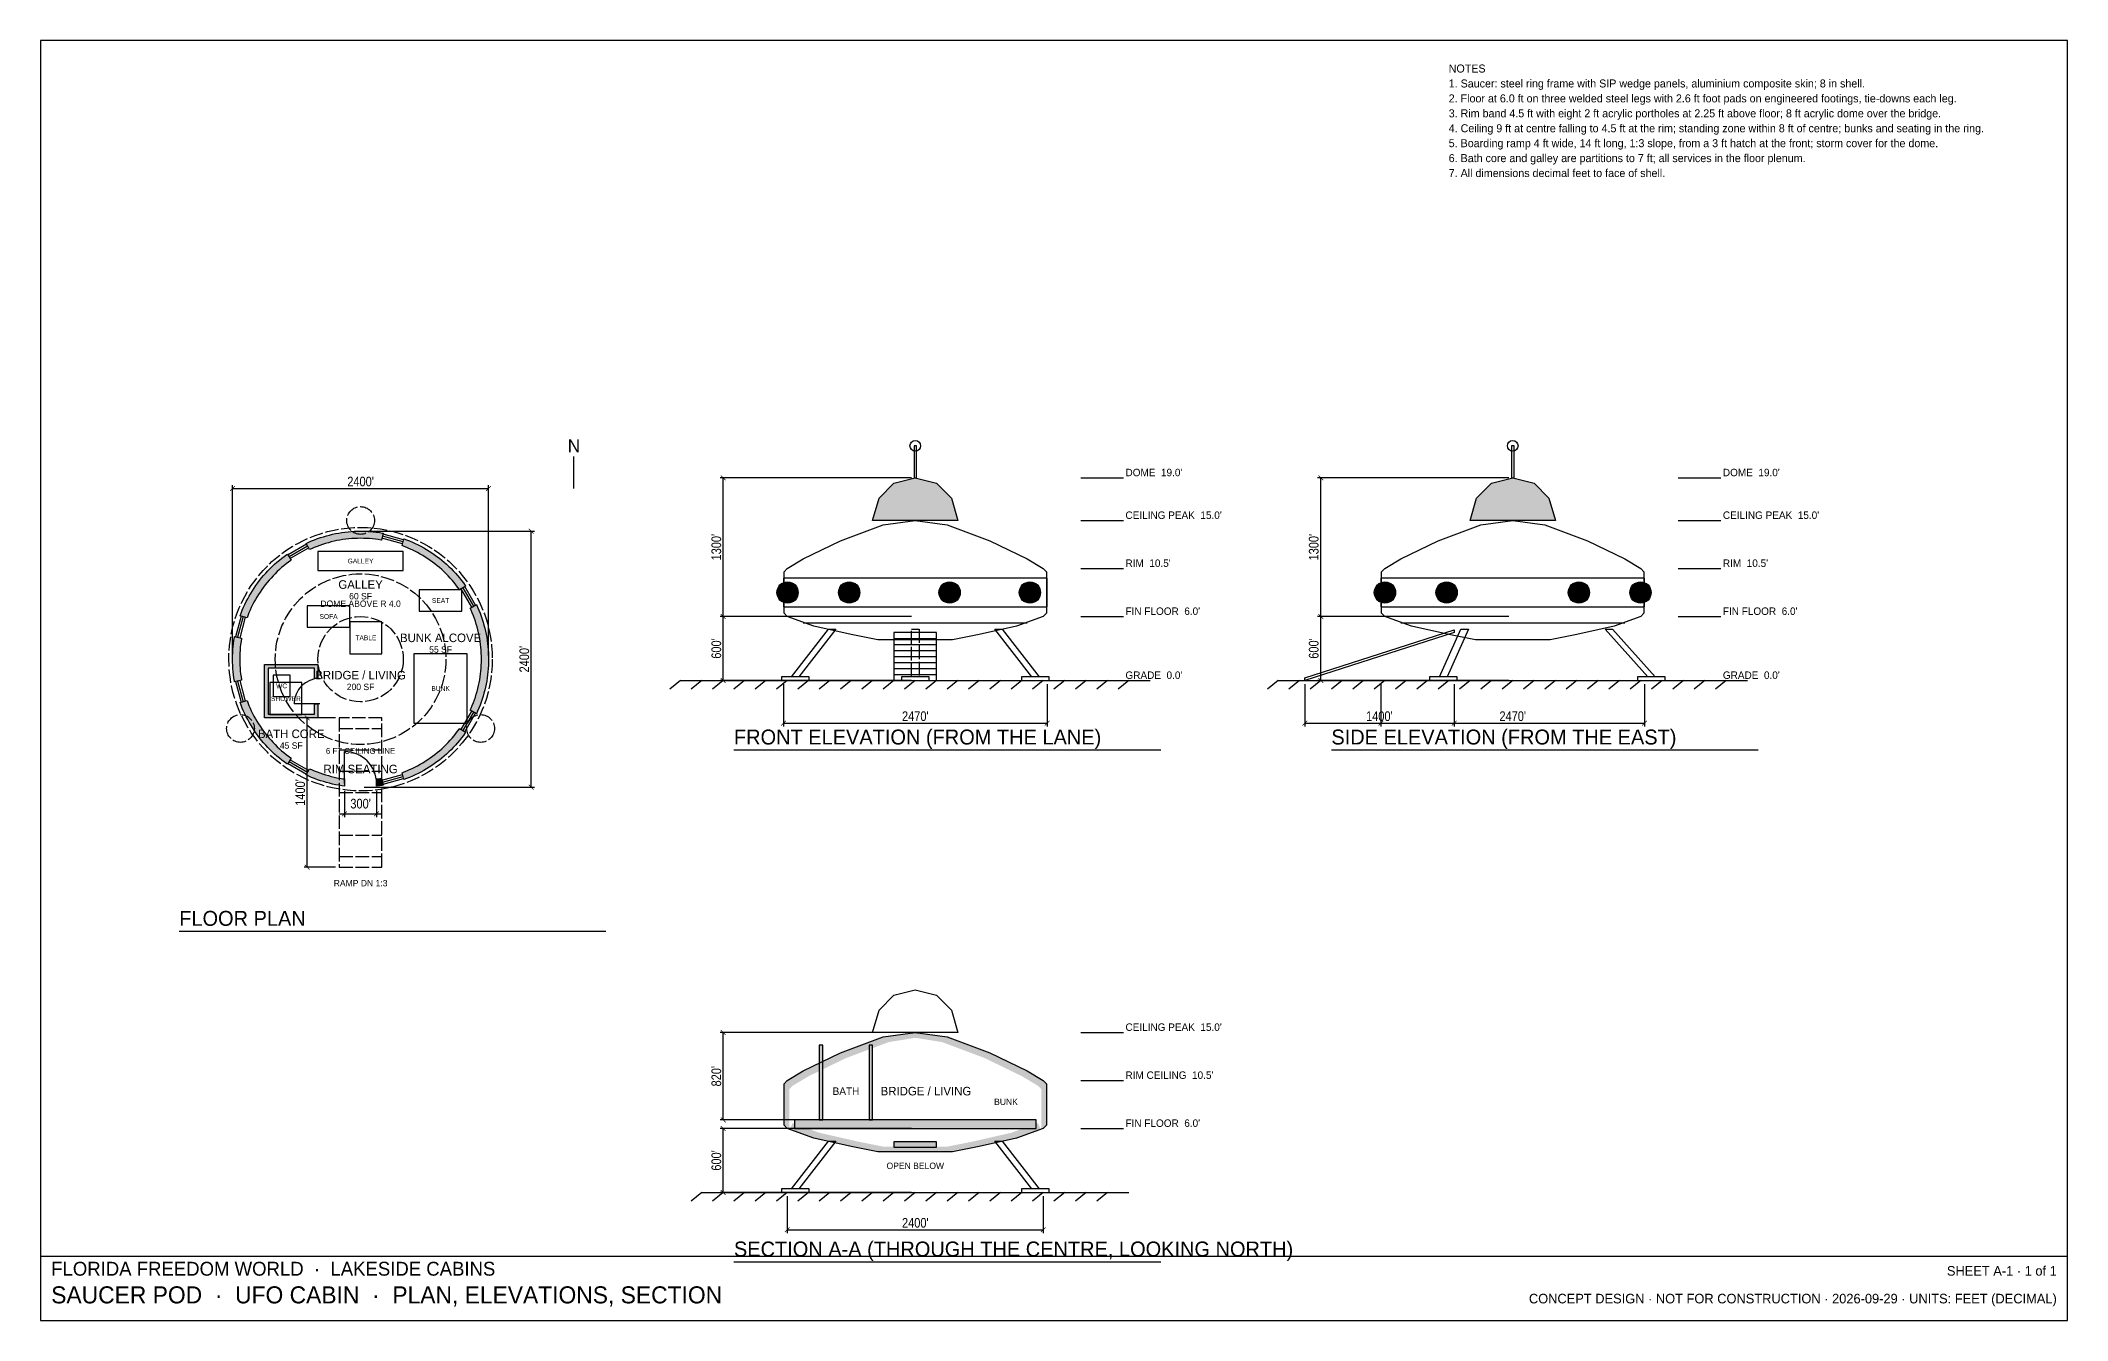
# Model space of a CAD drawing. Header units: feet. Extents: x 0 to 190, y 0 to 120.
import ezdxf
from ezdxf.enums import TextEntityAlignment as Align

# ---------------------------------------------------------------- set-up
doc = ezdxf.new("R2010")
doc.units = ezdxf.units.FT
doc.linetypes.add('DASHED', pattern=[1.524, 1.27, -0.254])
for name, color, linetype in [('A-ANNO-DIMS', 1, 'Continuous'), ('A-DECK', 32, 'Continuous'), ('A-DOOR', 3, 'Continuous'), ('A-ELEV', 7, 'Continuous'), ('A-ELEV-HIDN', 8, 'Continuous'), ('A-FLOR-ANNO', 7, 'Continuous'), ('A-FURN', 9, 'Continuous'), ('A-GLAZ', 4, 'Continuous'), ('A-GLAZ-PATT', 151, 'Continuous'), ('A-GRND', 8, 'Continuous'), ('A-LEVL', 1, 'Continuous'), ('A-ROOF', 5, 'Continuous'), ('A-SECT-PATT', 8, 'Continuous'), ('A-WALL', 7, 'Continuous'), ('A-WALL-PATT', 8, 'Continuous'), ('G-ANNO-TEXT', 7, 'Continuous'), ('G-TITLE', 7, 'Continuous')]:
    doc.layers.add(name, color=color, linetype=linetype)
doc.styles.add('OpenSansCondensed-Light', font='OpenSansCondensed-Light.ttf')
doc.dimstyles.new('EZDXF', dxfattribs={"dimtxt": 0.25, "dimasz": 0.175, "dimexe": 0.375, "dimexo": 0.125, "dimgap": 0.1, "dimtad": 1, "dimlfac": 100, "dimzin": 12, "dimdsep": 46, "dimtxsty": 'OpenSansCondensed-Light', "dimblk": 'ARCHTICK', "dimcen": 2.5, "dimazin": 3, "dimtfac": 0.5, "dimtmove": 2, "dimatfit": 3})

# ---------------------------------------------------------------- blocks, each defined once
blk = doc.blocks.new('_ARCHTICK')
at = {"color": 0, "linetype": 'BYBLOCK', "const_width": 0.15}
blk.add_lwpolyline([(-0.5, -0.5), (0.5, 0.5)], dxfattribs=at)

msp = doc.modelspace()

# ---------------------------------------------------------------- hatches: boundary and pattern name
at = {"layer": 'A-GLAZ-PATT'}
for points in [[(78, 75), (78.6, 77.1), (80, 78.5), (82, 79), (82, 79), (84, 78.5), (85.4, 77.1), (86, 75), (78, 75)], [(134, 75), (134.6, 77.1), (136, 78.5), (138, 79), (138, 79), (140, 78.5), (141.4, 77.1), (142, 75), (134, 75)], [(71.0225, 68.25), (71.0177, 68.152), (71.0033, 68.0549), (70.9795, 67.9597), (70.9464, 67.8673), (70.9044, 67.7786), (70.854, 67.6944), (70.7955, 67.6156), (70.7296, 67.5429), (70.6569, 67.477), (70.5781, 67.4185), (70.4939, 67.3681), (70.4052, 67.3261), (70.3128, 67.2931), (70.2176, 67.2692), (70.1205, 67.2548), (70.0225, 67.25), (69.9245, 67.2548), (69.8274, 67.2692), (69.7322, 67.2931), (69.6398, 67.3261), (69.5511, 67.3681), (69.4669, 67.4185), (69.3881, 67.477), (69.3154, 67.5429), (69.2495, 67.6156), (69.1911, 67.6944), (69.1406, 67.7786), (69.0986, 67.8673), (69.0656, 67.9597), (69.0417, 68.0549), (69.0273, 68.152), (69.0225, 68.25), (69.0273, 68.348), (69.0417, 68.4451), (69.0656, 68.5403), (69.0986, 68.6327), (69.1406, 68.7214), (69.1911, 68.8056), (69.2495, 68.8844), (69.3154, 68.9571), (69.3881, 69.023), (69.4669, 69.0815), (69.5511, 69.1319), (69.6398, 69.1739), (69.7322, 69.2069), (69.8274, 69.2308), (69.9245, 69.2452), (70.0225, 69.25), (70.1205, 69.2452), (70.2176, 69.2308), (70.3128, 69.2069), (70.4052, 69.1739), (70.4939, 69.1319), (70.5781, 69.0815), (70.6569, 69.023), (70.7296, 68.9571), (70.7955, 68.8844), (70.854, 68.8056), (70.9044, 68.7214), (70.9464, 68.6327), (70.9795, 68.5403), (71.0033, 68.4451), (71.0177, 68.348), (71.0225, 68.25)], [(76.8, 68.25), (76.7952, 68.152), (76.7808, 68.0549), (76.7569, 67.9597), (76.7239, 67.8673), (76.6819, 67.7786), (76.6315, 67.6944), (76.573, 67.6156), (76.5071, 67.5429), (76.4344, 67.477), (76.3556, 67.4185), (76.2714, 67.3681), (76.1827, 67.3261), (76.0903, 67.2931), (75.9951, 67.2692), (75.898, 67.2548), (75.8, 67.25), (75.702, 67.2548), (75.6049, 67.2692), (75.5097, 67.2931), (75.4173, 67.3261), (75.3286, 67.3681), (75.2444, 67.4185), (75.1656, 67.477), (75.0929, 67.5429), (75.027, 67.6156), (74.9685, 67.6944), (74.9181, 67.7786), (74.8761, 67.8673), (74.8431, 67.9597), (74.8192, 68.0549), (74.8048, 68.152), (74.8, 68.25), (74.8048, 68.348), (74.8192, 68.4451), (74.8431, 68.5403), (74.8761, 68.6327), (74.9181, 68.7214), (74.9685, 68.8056), (75.027, 68.8844), (75.0929, 68.9571), (75.1656, 69.023), (75.2444, 69.0815), (75.3286, 69.1319), (75.4173, 69.1739), (75.5097, 69.2069), (75.6049, 69.2308), (75.702, 69.2452), (75.8, 69.25), (75.898, 69.2452), (75.9951, 69.2308), (76.0903, 69.2069), (76.1827, 69.1739), (76.2714, 69.1319), (76.3556, 69.0815), (76.4344, 69.023), (76.5071, 68.9571), (76.573, 68.8844), (76.6315, 68.8056), (76.6819, 68.7214), (76.7239, 68.6327), (76.7569, 68.5403), (76.7808, 68.4451), (76.7952, 68.348), (76.8, 68.25)], [(86.2094, 68.25), (86.2045, 68.152), (86.1901, 68.0549), (86.1663, 67.9597), (86.1332, 67.8673), (86.0913, 67.7786), (86.0408, 67.6944), (85.9824, 67.6156), (85.9165, 67.5429), (85.8437, 67.477), (85.7649, 67.4185), (85.6808, 67.3681), (85.592, 67.3261), (85.4996, 67.2931), (85.4044, 67.2692), (85.3074, 67.2548), (85.2094, 67.25), (85.1113, 67.2548), (85.0143, 67.2692), (84.9191, 67.2931), (84.8267, 67.3261), (84.738, 67.3681), (84.6538, 67.4185), (84.575, 67.477), (84.5022, 67.5429), (84.4363, 67.6156), (84.3779, 67.6944), (84.3274, 67.7786), (84.2855, 67.8673), (84.2524, 67.9597), (84.2286, 68.0549), (84.2142, 68.152), (84.2094, 68.25), (84.2142, 68.348), (84.2286, 68.4451), (84.2524, 68.5403), (84.2855, 68.6327), (84.3274, 68.7214), (84.3779, 68.8056), (84.4363, 68.8844), (84.5022, 68.9571), (84.575, 69.023), (84.6538, 69.0815), (84.738, 69.1319), (84.8267, 69.1739), (84.9191, 69.2069), (85.0143, 69.2308), (85.1113, 69.2452), (85.2094, 69.25), (85.3074, 69.2452), (85.4044, 69.2308), (85.4996, 69.2069), (85.592, 69.1739), (85.6808, 69.1319), (85.7649, 69.0815), (85.8437, 69.023), (85.9165, 68.9571), (85.9824, 68.8844), (86.0408, 68.8056), (86.0913, 68.7214), (86.1332, 68.6327), (86.1663, 68.5403), (86.1901, 68.4451), (86.2045, 68.348), (86.2094, 68.25)], [(93.7387, 68.25), (93.7339, 68.152), (93.7195, 68.0549), (93.6957, 67.9597), (93.6626, 67.8673), (93.6206, 67.7786), (93.5702, 67.6944), (93.5117, 67.6156), (93.4458, 67.5429), (93.3731, 67.477), (93.2943, 67.4185), (93.2101, 67.3681), (93.1214, 67.3261), (93.029, 67.2931), (92.9338, 67.2692), (92.8367, 67.2548), (92.7387, 67.25), (92.6407, 67.2548), (92.5436, 67.2692), (92.4484, 67.2931), (92.356, 67.3261), (92.2673, 67.3681), (92.1831, 67.4185), (92.1043, 67.477), (92.0316, 67.5429), (91.9657, 67.6156), (91.9072, 67.6944), (91.8568, 67.7786), (91.8148, 67.8673), (91.7818, 67.9597), (91.7579, 68.0549), (91.7435, 68.152), (91.7387, 68.25), (91.7435, 68.348), (91.7579, 68.4451), (91.7818, 68.5403), (91.8148, 68.6327), (91.8568, 68.7214), (91.9072, 68.8056), (91.9657, 68.8844), (92.0316, 68.9571), (92.1043, 69.023), (92.1831, 69.0815), (92.2673, 69.1319), (92.356, 69.1739), (92.4484, 69.2069), (92.5436, 69.2308), (92.6407, 69.2452), (92.7387, 69.25), (92.8367, 69.2452), (92.9338, 69.2308), (93.029, 69.2069), (93.1214, 69.1739), (93.2101, 69.1319), (93.2943, 69.0815), (93.3731, 69.023), (93.4458, 68.9571), (93.5117, 68.8844), (93.5702, 68.8056), (93.6206, 68.7214), (93.6626, 68.6327), (93.6957, 68.5403), (93.7195, 68.4451), (93.7339, 68.348), (93.7387, 68.25)], [(127.0225, 68.25), (127.0177, 68.152), (127.0033, 68.0549), (126.9795, 67.9597), (126.9464, 67.8673), (126.9044, 67.7786), (126.854, 67.6944), (126.7955, 67.6156), (126.7296, 67.5429), (126.6569, 67.477), (126.5781, 67.4185), (126.4939, 67.3681), (126.4052, 67.3261), (126.3128, 67.2931), (126.2176, 67.2692), (126.1205, 67.2548), (126.0225, 67.25), (125.9245, 67.2548), (125.8274, 67.2692), (125.7322, 67.2931), (125.6398, 67.3261), (125.5511, 67.3681), (125.4669, 67.4185), (125.3881, 67.477), (125.3154, 67.5429), (125.2495, 67.6156), (125.1911, 67.6944), (125.1406, 67.7786), (125.0986, 67.8673), (125.0656, 67.9597), (125.0417, 68.0549), (125.0273, 68.152), (125.0225, 68.25), (125.0273, 68.348), (125.0417, 68.4451), (125.0656, 68.5403), (125.0986, 68.6327), (125.1406, 68.7214), (125.1911, 68.8056), (125.2495, 68.8844), (125.3154, 68.9571), (125.3881, 69.023), (125.4669, 69.0815), (125.5511, 69.1319), (125.6398, 69.1739), (125.7322, 69.2069), (125.8274, 69.2308), (125.9245, 69.2452), (126.0225, 69.25), (126.1205, 69.2452), (126.2176, 69.2308), (126.3128, 69.2069), (126.4052, 69.1739), (126.4939, 69.1319), (126.5781, 69.0815), (126.6569, 69.023), (126.7296, 68.9571), (126.7955, 68.8844), (126.854, 68.8056), (126.9044, 68.7214), (126.9464, 68.6327), (126.9795, 68.5403), (127.0033, 68.4451), (127.0177, 68.348), (127.0225, 68.25)], [(132.8, 68.25), (132.7952, 68.152), (132.7808, 68.0549), (132.7569, 67.9597), (132.7239, 67.8673), (132.6819, 67.7786), (132.6315, 67.6944), (132.573, 67.6156), (132.5071, 67.5429), (132.4344, 67.477), (132.3556, 67.4185), (132.2714, 67.3681), (132.1827, 67.3261), (132.0903, 67.2931), (131.9951, 67.2692), (131.898, 67.2548), (131.8, 67.25), (131.702, 67.2548), (131.6049, 67.2692), (131.5097, 67.2931), (131.4173, 67.3261), (131.3286, 67.3681), (131.2444, 67.4185), (131.1656, 67.477), (131.0929, 67.5429), (131.027, 67.6156), (130.9685, 67.6944), (130.9181, 67.7786), (130.8761, 67.8673), (130.8431, 67.9597), (130.8192, 68.0549), (130.8048, 68.152), (130.8, 68.25), (130.8048, 68.348), (130.8192, 68.4451), (130.8431, 68.5403), (130.8761, 68.6327), (130.9181, 68.7214), (130.9685, 68.8056), (131.027, 68.8844), (131.0929, 68.9571), (131.1656, 69.023), (131.2444, 69.0815), (131.3286, 69.1319), (131.4173, 69.1739), (131.5097, 69.2069), (131.6049, 69.2308), (131.702, 69.2452), (131.8, 69.25), (131.898, 69.2452), (131.9951, 69.2308), (132.0903, 69.2069), (132.1827, 69.1739), (132.2714, 69.1319), (132.3556, 69.0815), (132.4344, 69.023), (132.5071, 68.9571), (132.573, 68.8844), (132.6315, 68.8056), (132.6819, 68.7214), (132.7239, 68.6327), (132.7569, 68.5403), (132.7808, 68.4451), (132.7952, 68.348), (132.8, 68.25)], [(145.2, 68.25), (145.1952, 68.152), (145.1808, 68.0549), (145.1569, 67.9597), (145.1239, 67.8673), (145.0819, 67.7786), (145.0315, 67.6944), (144.973, 67.6156), (144.9071, 67.5429), (144.8344, 67.477), (144.7556, 67.4185), (144.6714, 67.3681), (144.5827, 67.3261), (144.4903, 67.2931), (144.3951, 67.2692), (144.298, 67.2548), (144.2, 67.25), (144.102, 67.2548), (144.0049, 67.2692), (143.9097, 67.2931), (143.8173, 67.3261), (143.7286, 67.3681), (143.6444, 67.4185), (143.5656, 67.477), (143.4929, 67.5429), (143.427, 67.6156), (143.3685, 67.6944), (143.3181, 67.7786), (143.2761, 67.8673), (143.2431, 67.9597), (143.2192, 68.0549), (143.2048, 68.152), (143.2, 68.25), (143.2048, 68.348), (143.2192, 68.4451), (143.2431, 68.5403), (143.2761, 68.6327), (143.3181, 68.7214), (143.3685, 68.8056), (143.427, 68.8844), (143.4929, 68.9571), (143.5656, 69.023), (143.6444, 69.0815), (143.7286, 69.1319), (143.8173, 69.1739), (143.9097, 69.2069), (144.0049, 69.2308), (144.102, 69.2452), (144.2, 69.25), (144.298, 69.2452), (144.3951, 69.2308), (144.4903, 69.2069), (144.5827, 69.1739), (144.6714, 69.1319), (144.7556, 69.0815), (144.8344, 69.023), (144.9071, 68.9571), (144.973, 68.8844), (145.0315, 68.8056), (145.0819, 68.7214), (145.1239, 68.6327), (145.1569, 68.5403), (145.1808, 68.4451), (145.1952, 68.348), (145.2, 68.25)], [(150.9775, 68.25), (150.9727, 68.152), (150.9583, 68.0549), (150.9344, 67.9597), (150.9014, 67.8673), (150.8594, 67.7786), (150.8089, 67.6944), (150.7505, 67.6156), (150.6846, 67.5429), (150.6119, 67.477), (150.5331, 67.4185), (150.4489, 67.3681), (150.3602, 67.3261), (150.2678, 67.2931), (150.1726, 67.2692), (150.0755, 67.2548), (149.9775, 67.25), (149.8795, 67.2548), (149.7824, 67.2692), (149.6872, 67.2931), (149.5948, 67.3261), (149.5061, 67.3681), (149.4219, 67.4185), (149.3431, 67.477), (149.2704, 67.5429), (149.2045, 67.6156), (149.146, 67.6944), (149.0956, 67.7786), (149.0536, 67.8673), (149.0205, 67.9597), (148.9967, 68.0549), (148.9823, 68.152), (148.9775, 68.25), (148.9823, 68.348), (148.9967, 68.4451), (149.0205, 68.5403), (149.0536, 68.6327), (149.0956, 68.7214), (149.146, 68.8056), (149.2045, 68.8844), (149.2704, 68.9571), (149.3431, 69.023), (149.4219, 69.0815), (149.5061, 69.1319), (149.5948, 69.1739), (149.6872, 69.2069), (149.7824, 69.2308), (149.8795, 69.2452), (149.9775, 69.25), (150.0755, 69.2452), (150.1726, 69.2308), (150.2678, 69.2069), (150.3602, 69.1739), (150.4489, 69.1319), (150.5331, 69.0815), (150.6119, 69.023), (150.6846, 68.9571), (150.7505, 68.8844), (150.8089, 68.8056), (150.8594, 68.7214), (150.9014, 68.6327), (150.9344, 68.5403), (150.9583, 68.4451), (150.9727, 68.348), (150.9775, 68.25)]]:
    msp.add_hatch(color=151, dxfattribs=at).paths.add_polyline_path(points)
at = {"layer": 'A-SECT-PATT'}
for points in [[(70, 18), (69.7, 18.3), (69.7, 22.2), (70, 22.5), (71.5, 23.4), (75, 25.1), (79, 26.6), (82, 27), (85, 26.6), (89, 25.1), (92.5, 23.4), (94, 22.5), (94.3, 22.2), (94.3, 18.3), (94, 18), (93.8, 17.928), (93.8, 21.7), (93.5, 22), (92, 22.9), (88.5, 24.6), (84.5, 26.1), (82, 26.5), (79.5, 26.1), (75.5, 24.6), (72, 22.9), (70.5, 22), (70.2, 21.7), (70.2, 17.928), (70, 18)], [(73.33, 18.8), (73.33, 25.8), (73, 25.8), (73, 18.8), (73.33, 18.8)], [(78, 18.8), (78, 25.8), (77.67, 25.8), (77.67, 18.8), (78, 18.8)], [(78.5, 15.8), (76, 16.3), (72.5, 17.1), (70.2475, 17.9109), (70.5, 18.5), (73, 17.6), (76.5, 16.8), (79, 16.3), (82, 16.3), (85, 16.3), (87.5, 16.8), (91, 17.6), (93.5, 18.5), (93.7525, 17.9109), (91.5, 17.1), (88, 16.3), (85.5, 15.8), (82, 15.8), (78.5, 15.8)], [(93.33, 18), (93.33, 18.8), (70.67, 18.8), (70.67, 18), (93.33, 18)], [(84, 16.25), (84, 16.75), (80, 16.75), (80, 16.25), (84, 16.25)]]:
    msp.add_hatch(color=8, dxfattribs=at).paths.add_polyline_path(points)
at = {"layer": 'A-WALL-PATT'}
for points in [[(25.1371, 72.9705), (25.4078, 73.0866), (25.6813, 73.1959), (25.9573, 73.2985), (26.2358, 73.3943), (26.5166, 73.4833), (26.7994, 73.5653), (27.0842, 73.6404), (27.3708, 73.7084), (27.6589, 73.7694), (27.9485, 73.8233), (28.2392, 73.8701), (28.5311, 73.9098), (28.8238, 73.9422), (29.1172, 73.9675), (29.4112, 73.9855), (29.7055, 73.9964), (30, 74), (30.2945, 73.9964), (30.5888, 73.9855), (30.8828, 73.9675), (31.1762, 73.9422), (31.4689, 73.9098), (31.7608, 73.8701), (32.0515, 73.8233), (32.1289, 73.8089), (31.955, 73.1598), (31.937, 73.1632), (31.6625, 73.2074), (31.3869, 73.2448), (31.1105, 73.2754), (30.8335, 73.2993), (30.5559, 73.3164), (30.2781, 73.3266), (30, 73.33), (29.7219, 73.3266), (29.4441, 73.3164), (29.1665, 73.2993), (28.8895, 73.2754), (28.6131, 73.2448), (28.3375, 73.2074), (28.063, 73.1632), (27.7896, 73.1123), (27.5176, 73.0547), (27.247, 72.9905), (26.9781, 72.9196), (26.7111, 72.8421), (26.446, 72.7582), (26.183, 72.6677), (25.9224, 72.5708), (25.6642, 72.4676), (25.4086, 72.358), (25.2235, 72.2732), (24.887, 72.856), (25.1371, 72.9705)], [(34.3187, 73.1959), (34.5922, 73.0866), (34.8629, 72.9705), (35.1307, 72.8479), (35.3953, 72.7187), (35.6568, 72.5831), (35.9148, 72.441), (36.1692, 72.2927), (36.42, 72.1382), (36.6668, 71.9776), (36.9097, 71.811), (37.1484, 71.6385), (37.3828, 71.4602), (37.6127, 71.2761), (37.8381, 71.0865), (38.0587, 70.8914), (38.2745, 70.691), (38.4853, 70.4853), (38.691, 70.2745), (38.8914, 70.0587), (39.0865, 69.8381), (39.2761, 69.6127), (39.4602, 69.3828), (39.6385, 69.1484), (39.811, 68.9097), (39.8555, 68.8448), (39.2736, 68.5088), (39.2632, 68.5239), (39.1003, 68.7493), (38.932, 68.9706), (38.7582, 69.1877), (38.5792, 69.4004), (38.395, 69.6088), (38.2057, 69.8125), (38.0115, 70.0115), (37.8125, 70.2057), (37.6088, 70.395), (37.4004, 70.5792), (37.1877, 70.7582), (36.9706, 70.932), (36.7493, 71.1003), (36.5239, 71.2632), (36.2946, 71.4206), (36.0615, 71.5722), (35.8248, 71.7181), (35.5845, 71.8581), (35.3409, 71.9922), (35.0941, 72.1202), (34.8442, 72.2422), (34.5914, 72.358), (34.3358, 72.4676), (34.0776, 72.5708), (33.8867, 72.6418), (34.0609, 73.2918), (34.3187, 73.1959)], [(18.8041, 66.3187), (18.9134, 66.5922), (19.0295, 66.8629), (19.1521, 67.1307), (19.2813, 67.3953), (19.4169, 67.6568), (19.559, 67.9148), (19.7073, 68.1692), (19.8618, 68.42), (20.0224, 68.6668), (20.189, 68.9097), (20.3615, 69.1484), (20.5398, 69.3828), (20.7239, 69.6127), (20.9135, 69.8381), (21.1086, 70.0587), (21.309, 70.2745), (21.5147, 70.4853), (21.7255, 70.691), (21.9413, 70.8914), (22.1619, 71.0865), (22.3873, 71.2761), (22.6172, 71.4602), (22.8516, 71.6385), (23.0903, 71.811), (23.1552, 71.8555), (23.4912, 71.2736), (23.4761, 71.2632), (23.2507, 71.1003), (23.0294, 70.932), (22.8123, 70.7582), (22.5996, 70.5792), (22.3912, 70.395), (22.1875, 70.2057), (21.9885, 70.0115), (21.7943, 69.8125), (21.605, 69.6088), (21.4208, 69.4004), (21.2418, 69.1877), (21.068, 68.9706), (20.8997, 68.7493), (20.7368, 68.5239), (20.5794, 68.2946), (20.4278, 68.0615), (20.2819, 67.8248), (20.1419, 67.5845), (20.0078, 67.3409), (19.8798, 67.0941), (19.7578, 66.8442), (19.642, 66.5914), (19.5324, 66.3358), (19.4292, 66.0776), (19.3582, 65.8867), (18.7082, 66.0609), (18.8041, 66.3187)], [(41.9855, 61.4112), (41.9675, 61.1172), (41.9422, 60.8238), (41.9098, 60.5311), (41.8701, 60.2392), (41.8233, 59.9485), (41.7694, 59.6589), (41.7084, 59.3708), (41.6404, 59.0842), (41.5653, 58.7994), (41.4833, 58.5166), (41.3943, 58.2358), (41.2985, 57.9573), (41.1959, 57.6813), (41.0866, 57.4078), (40.9705, 57.1371), (40.856, 56.887), (40.2732, 57.2235), (40.358, 57.4086), (40.4676, 57.6642), (40.5708, 57.9224), (40.6677, 58.183), (40.7582, 58.446), (40.8421, 58.7111), (40.9196, 58.9781), (40.9905, 59.247), (41.0547, 59.5176), (41.1123, 59.7896), (41.1632, 60.063), (41.2074, 60.3375), (41.2448, 60.6131), (41.2754, 60.8895), (41.2993, 61.1665), (41.3164, 61.4441), (41.3266, 61.7219), (41.33, 62), (41.3266, 62.2781), (41.3164, 62.5559), (41.2993, 62.8335), (41.2754, 63.1105), (41.2448, 63.3869), (41.2074, 63.6625), (41.1632, 63.937), (41.1123, 64.2104), (41.0547, 64.4824), (40.9905, 64.753), (40.9196, 65.0219), (40.8421, 65.2889), (40.7582, 65.554), (40.6677, 65.817), (40.5708, 66.0776), (40.4676, 66.3358), (40.358, 66.5914), (40.2732, 66.7765), (40.856, 67.113), (40.9705, 66.8629), (41.0866, 66.5922), (41.1959, 66.3187), (41.2985, 66.0427), (41.3943, 65.7642), (41.4833, 65.4834), (41.5653, 65.2006), (41.6404, 64.9158), (41.7084, 64.6292), (41.7694, 64.3411), (41.8233, 64.0515), (41.8701, 63.7608), (41.9098, 63.4689), (41.9422, 63.1762), (41.9675, 62.8828), (41.9855, 62.5888), (41.9964, 62.2945), (42, 62), (41.9964, 61.7055), (41.9855, 61.4112)], [(18.1767, 59.9485), (18.1299, 60.2392), (18.0902, 60.5311), (18.0578, 60.8238), (18.0325, 61.1172), (18.0145, 61.4112), (18.0036, 61.7055), (18, 62), (18.0036, 62.2945), (18.0145, 62.5888), (18.0325, 62.8828), (18.0578, 63.1762), (18.0902, 63.4689), (18.1299, 63.7608), (18.1767, 64.0515), (18.1911, 64.1289), (18.8402, 63.955), (18.8368, 63.937), (18.7926, 63.6625), (18.7552, 63.3869), (18.7246, 63.1105), (18.7007, 62.8335), (18.6836, 62.5559), (18.6734, 62.2781), (18.67, 62), (18.6734, 61.7219), (18.6836, 61.4441), (18.7007, 61.1665), (18.7246, 60.8895), (18.7552, 60.6131), (18.7926, 60.3375), (18.8368, 60.063), (18.8402, 60.045), (18.1911, 59.8711), (18.1767, 59.9485)], [(21, 61.5), (26, 61.5), (26, 60.2), (25.67, 60.2), (25.67, 61.17), (21.33, 61.17), (21.33, 56.83), (25.67, 56.83), (25.67, 57.8), (26, 57.8), (26, 56.5), (21, 56.5), (21, 61.5)], [(23.0903, 52.189), (22.8516, 52.3615), (22.6172, 52.5398), (22.3873, 52.7239), (22.1619, 52.9135), (21.9413, 53.1086), (21.7255, 53.309), (21.5147, 53.5147), (21.309, 53.7255), (21.1086, 53.9413), (20.9135, 54.1619), (20.7239, 54.3873), (20.5398, 54.6172), (20.3615, 54.8516), (20.189, 55.0903), (20.0224, 55.3332), (19.8618, 55.58), (19.7073, 55.8308), (19.559, 56.0852), (19.4169, 56.3432), (19.2813, 56.6047), (19.1521, 56.8693), (19.0295, 57.1371), (18.9134, 57.4078), (18.8041, 57.6813), (18.7082, 57.9391), (19.3582, 58.1133), (19.4292, 57.9224), (19.5324, 57.6642), (19.642, 57.4086), (19.7578, 57.1558), (19.8798, 56.9059), (20.0078, 56.6591), (20.1419, 56.4155), (20.2819, 56.1752), (20.4278, 55.9385), (20.5794, 55.7054), (20.7368, 55.4761), (20.8997, 55.2507), (21.068, 55.0294), (21.2418, 54.8123), (21.4208, 54.5996), (21.605, 54.3912), (21.7943, 54.1875), (21.9885, 53.9885), (22.1875, 53.7943), (22.3912, 53.605), (22.5996, 53.4208), (22.8123, 53.2418), (23.0294, 53.068), (23.2507, 52.8997), (23.4761, 52.7368), (23.4912, 52.7264), (23.1552, 52.1445), (23.0903, 52.189)], [(39.811, 55.0903), (39.6385, 54.8516), (39.4602, 54.6172), (39.2761, 54.3873), (39.0865, 54.1619), (38.8914, 53.9413), (38.691, 53.7255), (38.4853, 53.5147), (38.2745, 53.309), (38.0587, 53.1086), (37.8381, 52.9135), (37.6127, 52.7239), (37.3828, 52.5398), (37.1484, 52.3615), (36.9097, 52.189), (36.6668, 52.0224), (36.42, 51.8618), (36.1692, 51.7073), (35.9148, 51.559), (35.6568, 51.4169), (35.3953, 51.2813), (35.1307, 51.1521), (34.8629, 51.0295), (34.5922, 50.9134), (34.3187, 50.8041), (34.0609, 50.7082), (33.8867, 51.3582), (34.0776, 51.4292), (34.3358, 51.5324), (34.5914, 51.642), (34.8442, 51.7578), (35.0941, 51.8798), (35.3409, 52.0078), (35.5845, 52.1419), (35.8248, 52.2819), (36.0615, 52.4278), (36.2946, 52.5794), (36.5239, 52.7368), (36.7493, 52.8997), (36.9706, 53.068), (37.1877, 53.2418), (37.4004, 53.4208), (37.6088, 53.605), (37.8125, 53.7943), (38.0115, 53.9885), (38.2057, 54.1875), (38.395, 54.3912), (38.5792, 54.5996), (38.7582, 54.8123), (38.932, 55.0294), (39.1003, 55.2507), (39.2632, 55.4761), (39.2736, 55.4912), (39.8555, 55.1552), (39.811, 55.0903)], [(28.2392, 50.1299), (27.9485, 50.1767), (27.6589, 50.2306), (27.3708, 50.2916), (27.0842, 50.3596), (26.7994, 50.4347), (26.5166, 50.5167), (26.2358, 50.6057), (25.9573, 50.7015), (25.6813, 50.8041), (25.4078, 50.9134), (25.1371, 51.0295), (24.887, 51.144), (25.2235, 51.7268), (25.4086, 51.642), (25.6642, 51.5324), (25.9224, 51.4292), (26.183, 51.3323), (26.446, 51.2418), (26.7111, 51.1579), (26.9781, 51.0804), (27.247, 51.0095), (27.5176, 50.9453), (27.7896, 50.8877), (28.063, 50.8368), (28.3375, 50.7926), (28.5, 50.7706), (28.5, 50.0945), (28.2392, 50.1299)], [(32.0515, 50.1767), (31.7608, 50.1299), (31.5, 50.0945), (31.5, 50.7706), (31.6625, 50.7926), (31.937, 50.8368), (31.955, 50.8402), (32.1289, 50.1911), (32.0515, 50.1767)]]:
    msp.add_hatch(color=8, dxfattribs=at).paths.add_polyline_path(points)

# ---------------------------------------------------------------- linework, layer by layer
at = {"layer": 'A-DECK'}
for p, q in [((80, 63.9375), (84, 63.9375)), ((80, 63.375), (84, 63.375)), ((80, 62.8125), (84, 62.8125)), ((80, 62.25), (84, 62.25)), ((80, 61.6875), (84, 61.6875)), ((80, 61.125), (84, 61.125)), ((80, 60.5625), (84, 60.5625))]:
    msp.add_line(p, q, dxfattribs=at)
at = {"layer": 'A-DECK', "linetype": 'DASHED'}
for p, q in [((28, 55.5), (32, 55.5)), ((28, 53.5), (32, 53.5)), ((28, 51.5), (32, 51.5)), ((28, 49.5), (32, 49.5)), ((28, 47.5), (32, 47.5)), ((28, 45.5), (32, 45.5)), ((28, 43.5), (32, 43.5))]:
    msp.add_line(p, q, dxfattribs=at)
at = {"layer": 'A-DECK'}
for points in [[(132.5, 64.5), (118.5, 60), (118.5, 60.25), (132.5, 64.75)], [(80, 60), (84, 60), (84, 64.5), (80, 64.5)], [(80, 16.25), (84, 16.25), (84, 16.75), (80, 16.75)]]:
    msp.add_lwpolyline(points, close=True, dxfattribs=at)
at = {"layer": 'A-DECK', "linetype": 'DASHED'}
msp.add_lwpolyline([(28, 42.5), (32, 42.5), (32, 56.5), (28, 56.5)], close=True, dxfattribs=at)
at = {"layer": 'A-DOOR'}
for p, q in [((26.17, 57.8), (23.77, 57.8)), ((28.5, 50.335), (28.5, 53.335))]:
    msp.add_line(p, q, dxfattribs=at)
for centre, radius, start, end in [((26.17, 57.8), 2.4, 90, 180), ((28.5, 50.335), 3, 0, 90)]:
    msp.add_arc(centre, radius, start, end, dxfattribs=at)
at = {"layer": 'A-ELEV'}
for points in [[(81.88, 79), (82.12, 79), (82.12, 82), (81.88, 82)], [(137.88, 79), (138.12, 79), (138.12, 82), (137.88, 82)], [(82, 63.8), (78.5, 63.8), (76, 64.3), (72.5, 65.1), (70, 66), (69.7, 66.3), (69.7, 70.2), (70, 70.5), (71.5, 71.4), (75, 73.1), (79, 74.6), (82, 75), (82, 75), (85, 74.6), (89, 73.1), (92.5, 71.4), (94, 70.5), (94.3, 70.2), (94.3, 66.3), (94, 66), (91.5, 65.1), (88, 64.3), (85.5, 63.8), (82, 63.8)], [(138, 63.8), (134.5, 63.8), (132, 64.3), (128.5, 65.1), (126, 66), (125.7, 66.3), (125.7, 70.2), (126, 70.5), (127.5, 71.4), (131, 73.1), (135, 74.6), (138, 75), (138, 75), (141, 74.6), (145, 73.1), (148.5, 71.4), (150, 70.5), (150.3, 70.2), (150.3, 66.3), (150, 66), (147.5, 65.1), (144, 64.3), (141.5, 63.8), (138, 63.8)], [(69.65, 66.9), (94.35, 66.9), (94.35, 69.6), (69.65, 69.6)], [(125.65, 66.9), (150.35, 66.9), (150.35, 69.6), (125.65, 69.6)], [(73.8558, 64.8), (74.5558, 64.8), (71.0917, 60.35), (70.3917, 60.35)], [(89.4442, 64.8), (90.1442, 64.8), (93.6083, 60.35), (92.9083, 60.35)], [(133.15, 64.8), (133.85, 64.8), (131.85, 60.35), (131.15, 60.35)], [(146.65, 64.8), (147.35, 64.8), (151.35, 60.35), (150.65, 60.35)], [(69.4417, 60), (72.0417, 60), (72.0417, 60.35), (69.4417, 60.35)], [(91.9583, 60), (94.5583, 60), (94.5583, 60.35), (91.9583, 60.35)], [(130.2, 60), (132.8, 60), (132.8, 60.35), (130.2, 60.35)], [(149.7, 60), (152.3, 60), (152.3, 60.35), (149.7, 60.35)], [(82, 15.8), (78.5, 15.8), (76, 16.3), (72.5, 17.1), (70, 18), (69.7, 18.3), (69.7, 22.2), (70, 22.5), (71.5, 23.4), (75, 25.1), (79, 26.6), (82, 27), (82, 27), (85, 26.6), (89, 25.1), (92.5, 23.4), (94, 22.5), (94.3, 22.2), (94.3, 18.3), (94, 18), (91.5, 17.1), (88, 16.3), (85.5, 15.8), (82, 15.8)], [(73, 18.8), (73.33, 18.8), (73.33, 25.8), (73, 25.8)], [(77.67, 18.8), (78, 18.8), (78, 25.8), (77.67, 25.8)], [(70.67, 18), (93.33, 18), (93.33, 18.8), (70.67, 18.8)], [(73.8558, 16.8), (74.5558, 16.8), (71.0917, 12.35), (70.3917, 12.35)], [(89.4442, 16.8), (90.1442, 16.8), (93.6083, 12.35), (92.9083, 12.35)], [(69.4417, 12), (72.0417, 12), (72.0417, 12.35), (69.4417, 12.35)], [(91.9583, 12), (94.5583, 12), (94.5583, 12.35), (91.9583, 12.35)]]:
    msp.add_lwpolyline(points, close=True, dxfattribs=at)
for centre in [(82, 82), (138, 82)]:
    msp.add_circle(centre, 0.5, dxfattribs=at)
at = {"layer": 'A-ELEV-HIDN', "linetype": 'DASHED'}
for points in [[(81.65, 64.8), (82.35, 64.8), (82.35, 60.35), (81.65, 60.35)], [(80.7, 60), (83.3, 60), (83.3, 60.35), (80.7, 60.35)]]:
    msp.add_lwpolyline(points, close=True, dxfattribs=at)
for centre, radius in [((30, 75), 1.3), ((30, 62), 8), ((18.7417, 55.5), 1.3), ((41.2583, 55.5), 1.3)]:
    msp.add_circle(centre, radius, dxfattribs=at)
at = {"layer": 'A-FURN'}
for points in [[(26, 70.3), (34, 70.3), (34, 72.1), (26, 72.1)], [(35.5, 66.5), (39.5, 66.5), (39.5, 68.5), (35.5, 68.5)], [(25, 65), (29, 65), (29, 67), (25, 67)], [(29, 62.5), (32, 62.5), (32, 65.5), (29, 65.5)], [(35, 56), (40, 56), (40, 62.5), (35, 62.5)], [(21.5, 56.8), (24.5, 56.8), (24.5, 59.8), (21.5, 59.8)], [(21.8, 58.5), (23.4, 58.5), (23.4, 60.5), (21.8, 60.5)]]:
    msp.add_lwpolyline(points, close=True, dxfattribs=at)
at = {"layer": 'A-GLAZ'}
for p, q in [((24.933, 72.7763), (23.201, 71.7763)), ((25.0335, 72.6022), (23.3015, 71.6022)), ((25.134, 72.4281), (23.402, 71.4281)), ((33.933, 72.8146), (32.0012, 73.3322)), ((33.985, 73.0087), (32.0532, 73.5263)), ((34.0371, 73.2029), (32.1052, 73.7205)), ((40.4281, 66.866), (39.4281, 68.598)), ((40.6022, 66.9665), (39.6022, 68.6985)), ((40.7763, 67.067), (39.7763, 68.799)), ((18.7971, 66.0371), (18.2795, 64.1052)), ((18.9913, 65.985), (18.4737, 64.0532)), ((19.1854, 65.933), (18.6678, 64.0012)), ((71.5, 65.4), (92.5, 65.4)), ((127.5, 65.4), (148.5, 65.4)), ((18.2795, 59.8948), (18.7971, 57.9629)), ((18.4737, 59.9468), (18.9913, 58.015)), ((18.6678, 59.9988), (19.1854, 58.067)), ((39.4281, 55.402), (40.4281, 57.134)), ((39.6022, 55.3015), (40.6022, 57.0335)), ((39.7763, 55.201), (40.7763, 56.933)), ((23.201, 52.2237), (24.933, 51.2237)), ((23.3015, 52.3978), (25.0335, 51.3978)), ((23.402, 52.5719), (25.134, 51.5719)), ((32.0012, 50.6678), (33.933, 51.1854)), ((32.0532, 50.4737), (33.985, 50.9913)), ((32.1052, 50.2795), (34.0371, 50.7971))]:
    msp.add_line(p, q, dxfattribs=at)
for points in [[(78, 75), (78.6, 77.1), (80, 78.5), (82, 79), (82, 79), (84, 78.5), (85.4, 77.1), (86, 75)], [(134, 75), (134.6, 77.1), (136, 78.5), (138, 79), (138, 79), (140, 78.5), (141.4, 77.1), (142, 75)], [(78, 27), (78.6, 29.1), (80, 30.5), (82, 31), (82, 31), (84, 30.5), (85.4, 29.1), (86, 27)]]:
    msp.add_lwpolyline(points, close=True, dxfattribs=at)
for centre in [(70.0225, 68.25), (75.8, 68.25), (85.2094, 68.25), (92.7387, 68.25), (126.0225, 68.25), (131.8, 68.25), (144.2, 68.25), (149.9775, 68.25)]:
    msp.add_circle(centre, 1, dxfattribs=at)
at = {"layer": 'A-GRND'}
for p, q in [((60, 60), (59, 59.2)), ((60, 60), (104, 60)), ((62, 60), (61, 59.2)), ((64, 60), (63, 59.2)), ((66, 60), (65, 59.2)), ((68, 60), (67, 59.2)), ((70, 60), (69, 59.2)), ((72, 60), (71, 59.2)), ((74, 60), (73, 59.2)), ((76, 60), (75, 59.2)), ((78, 60), (77, 59.2)), ((80, 60), (79, 59.2)), ((82, 60), (81, 59.2)), ((84, 60), (83, 59.2)), ((86, 60), (85, 59.2)), ((88, 60), (87, 59.2)), ((90, 60), (89, 59.2)), ((92, 60), (91, 59.2)), ((94, 60), (93, 59.2)), ((96, 60), (95, 59.2)), ((98, 60), (97, 59.2)), ((100, 60), (99, 59.2)), ((102, 60), (101, 59.2)), ((116, 60), (115, 59.2)), ((116, 60), (160, 60)), ((118, 60), (117, 59.2)), ((120, 60), (119, 59.2)), ((122, 60), (121, 59.2)), ((124, 60), (123, 59.2)), ((126, 60), (125, 59.2)), ((128, 60), (127, 59.2)), ((130, 60), (129, 59.2)), ((132, 60), (131, 59.2)), ((134, 60), (133, 59.2)), ((136, 60), (135, 59.2)), ((138, 60), (137, 59.2)), ((140, 60), (139, 59.2)), ((142, 60), (141, 59.2)), ((144, 60), (143, 59.2)), ((146, 60), (145, 59.2)), ((148, 60), (147, 59.2)), ((150, 60), (149, 59.2)), ((152, 60), (151, 59.2)), ((154, 60), (153, 59.2)), ((156, 60), (155, 59.2)), ((158, 60), (157, 59.2)), ((62, 12), (61, 11.2)), ((62, 12), (102, 12)), ((64, 12), (63, 11.2)), ((66, 12), (65, 11.2)), ((68, 12), (67, 11.2)), ((70, 12), (69, 11.2)), ((72, 12), (71, 11.2)), ((74, 12), (73, 11.2)), ((76, 12), (75, 11.2)), ((78, 12), (77, 11.2)), ((80, 12), (79, 11.2)), ((82, 12), (81, 11.2)), ((84, 12), (83, 11.2)), ((86, 12), (85, 11.2)), ((88, 12), (87, 11.2)), ((90, 12), (89, 11.2)), ((92, 12), (91, 11.2)), ((94, 12), (93, 11.2)), ((96, 12), (95, 11.2)), ((98, 12), (97, 11.2)), ((100, 12), (99, 11.2))]:
    msp.add_line(p, q, dxfattribs=at)
at = {"layer": 'A-LEVL'}
for p, q in [((97.5, 79), (101.5, 79)), ((153.5, 79), (157.5, 79)), ((97.5, 75), (101.5, 75)), ((153.5, 75), (157.5, 75)), ((97.5, 70.5), (101.5, 70.5)), ((153.5, 70.5), (157.5, 70.5)), ((97.5, 66), (101.5, 66)), ((153.5, 66), (157.5, 66)), ((97.5, 60), (101.5, 60)), ((153.5, 60), (157.5, 60)), ((97.5, 27), (101.5, 27)), ((97.5, 22.5), (101.5, 22.5)), ((97.5, 18), (101.5, 18))]:
    msp.add_line(p, q, dxfattribs=at)
at = {"layer": 'A-ROOF', "linetype": 'DASHED'}
for radius in [12.35, 4]:
    msp.add_circle((30, 62), radius, dxfattribs=at)
at = {"layer": 'A-WALL'}
for points in [[(25.1371, 72.9705), (25.4078, 73.0866), (25.6813, 73.1959), (25.9573, 73.2985), (26.2358, 73.3943), (26.5166, 73.4833), (26.7994, 73.5653), (27.0842, 73.6404), (27.3708, 73.7084), (27.6589, 73.7694), (27.9485, 73.8233), (28.2392, 73.8701), (28.5311, 73.9098), (28.8238, 73.9422), (29.1172, 73.9675), (29.4112, 73.9855), (29.7055, 73.9964), (30, 74), (30.2945, 73.9964), (30.5888, 73.9855), (30.8828, 73.9675), (31.1762, 73.9422), (31.4689, 73.9098), (31.7608, 73.8701), (32.0515, 73.8233), (32.1289, 73.8089), (31.955, 73.1598), (31.937, 73.1632), (31.6625, 73.2074), (31.3869, 73.2448), (31.1105, 73.2754), (30.8335, 73.2993), (30.5559, 73.3164), (30.2781, 73.3266), (30, 73.33), (29.7219, 73.3266), (29.4441, 73.3164), (29.1665, 73.2993), (28.8895, 73.2754), (28.6131, 73.2448), (28.3375, 73.2074), (28.063, 73.1632), (27.7896, 73.1123), (27.5176, 73.0547), (27.247, 72.9905), (26.9781, 72.9196), (26.7111, 72.8421), (26.446, 72.7582), (26.183, 72.6677), (25.9224, 72.5708), (25.6642, 72.4676), (25.4086, 72.358), (25.2235, 72.2732), (24.887, 72.856)], [(34.3187, 73.1959), (34.5922, 73.0866), (34.8629, 72.9705), (35.1307, 72.8479), (35.3953, 72.7187), (35.6568, 72.5831), (35.9148, 72.441), (36.1692, 72.2927), (36.42, 72.1382), (36.6668, 71.9776), (36.9097, 71.811), (37.1484, 71.6385), (37.3828, 71.4602), (37.6127, 71.2761), (37.8381, 71.0865), (38.0587, 70.8914), (38.2745, 70.691), (38.4853, 70.4853), (38.691, 70.2745), (38.8914, 70.0587), (39.0865, 69.8381), (39.2761, 69.6127), (39.4602, 69.3828), (39.6385, 69.1484), (39.811, 68.9097), (39.8555, 68.8448), (39.2736, 68.5088), (39.2632, 68.5239), (39.1003, 68.7493), (38.932, 68.9706), (38.7582, 69.1877), (38.5792, 69.4004), (38.395, 69.6088), (38.2057, 69.8125), (38.0115, 70.0115), (37.8125, 70.2057), (37.6088, 70.395), (37.4004, 70.5792), (37.1877, 70.7582), (36.9706, 70.932), (36.7493, 71.1003), (36.5239, 71.2632), (36.2946, 71.4206), (36.0615, 71.5722), (35.8248, 71.7181), (35.5845, 71.8581), (35.3409, 71.9922), (35.0941, 72.1202), (34.8442, 72.2422), (34.5914, 72.358), (34.3358, 72.4676), (34.0776, 72.5708), (33.8867, 72.6418), (34.0609, 73.2918)], [(18.8041, 66.3187), (18.9134, 66.5922), (19.0295, 66.8629), (19.1521, 67.1307), (19.2813, 67.3953), (19.4169, 67.6568), (19.559, 67.9148), (19.7073, 68.1692), (19.8618, 68.42), (20.0224, 68.6668), (20.189, 68.9097), (20.3615, 69.1484), (20.5398, 69.3828), (20.7239, 69.6127), (20.9135, 69.8381), (21.1086, 70.0587), (21.309, 70.2745), (21.5147, 70.4853), (21.7255, 70.691), (21.9413, 70.8914), (22.1619, 71.0865), (22.3873, 71.2761), (22.6172, 71.4602), (22.8516, 71.6385), (23.0903, 71.811), (23.1552, 71.8555), (23.4912, 71.2736), (23.4761, 71.2632), (23.2507, 71.1003), (23.0294, 70.932), (22.8123, 70.7582), (22.5996, 70.5792), (22.3912, 70.395), (22.1875, 70.2057), (21.9885, 70.0115), (21.7943, 69.8125), (21.605, 69.6088), (21.4208, 69.4004), (21.2418, 69.1877), (21.068, 68.9706), (20.8997, 68.7493), (20.7368, 68.5239), (20.5794, 68.2946), (20.4278, 68.0615), (20.2819, 67.8248), (20.1419, 67.5845), (20.0078, 67.3409), (19.8798, 67.0941), (19.7578, 66.8442), (19.642, 66.5914), (19.5324, 66.3358), (19.4292, 66.0776), (19.3582, 65.8867), (18.7082, 66.0609)], [(41.9855, 61.4112), (41.9675, 61.1172), (41.9422, 60.8238), (41.9098, 60.5311), (41.8701, 60.2392), (41.8233, 59.9485), (41.7694, 59.6589), (41.7084, 59.3708), (41.6404, 59.0842), (41.5653, 58.7994), (41.4833, 58.5166), (41.3943, 58.2358), (41.2985, 57.9573), (41.1959, 57.6813), (41.0866, 57.4078), (40.9705, 57.1371), (40.856, 56.887), (40.2732, 57.2235), (40.358, 57.4086), (40.4676, 57.6642), (40.5708, 57.9224), (40.6677, 58.183), (40.7582, 58.446), (40.8421, 58.7111), (40.9196, 58.9781), (40.9905, 59.247), (41.0547, 59.5176), (41.1123, 59.7896), (41.1632, 60.063), (41.2074, 60.3375), (41.2448, 60.6131), (41.2754, 60.8895), (41.2993, 61.1665), (41.3164, 61.4441), (41.3266, 61.7219), (41.33, 62), (41.3266, 62.2781), (41.3164, 62.5559), (41.2993, 62.8335), (41.2754, 63.1105), (41.2448, 63.3869), (41.2074, 63.6625), (41.1632, 63.937), (41.1123, 64.2104), (41.0547, 64.4824), (40.9905, 64.753), (40.9196, 65.0219), (40.8421, 65.2889), (40.7582, 65.554), (40.6677, 65.817), (40.5708, 66.0776), (40.4676, 66.3358), (40.358, 66.5914), (40.2732, 66.7765), (40.856, 67.113), (40.9705, 66.8629), (41.0866, 66.5922), (41.1959, 66.3187), (41.2985, 66.0427), (41.3943, 65.7642), (41.4833, 65.4834), (41.5653, 65.2006), (41.6404, 64.9158), (41.7084, 64.6292), (41.7694, 64.3411), (41.8233, 64.0515), (41.8701, 63.7608), (41.9098, 63.4689), (41.9422, 63.1762), (41.9675, 62.8828), (41.9855, 62.5888), (41.9964, 62.2945), (42, 62), (41.9964, 61.7055)], [(18.1767, 59.9485), (18.1299, 60.2392), (18.0902, 60.5311), (18.0578, 60.8238), (18.0325, 61.1172), (18.0145, 61.4112), (18.0036, 61.7055), (18, 62), (18.0036, 62.2945), (18.0145, 62.5888), (18.0325, 62.8828), (18.0578, 63.1762), (18.0902, 63.4689), (18.1299, 63.7608), (18.1767, 64.0515), (18.1911, 64.1289), (18.8402, 63.955), (18.8368, 63.937), (18.7926, 63.6625), (18.7552, 63.3869), (18.7246, 63.1105), (18.7007, 62.8335), (18.6836, 62.5559), (18.6734, 62.2781), (18.67, 62), (18.6734, 61.7219), (18.6836, 61.4441), (18.7007, 61.1665), (18.7246, 60.8895), (18.7552, 60.6131), (18.7926, 60.3375), (18.8368, 60.063), (18.8402, 60.045), (18.1911, 59.8711)], [(21, 61.5), (26, 61.5), (26, 60.2), (25.67, 60.2), (25.67, 61.17), (21.33, 61.17), (21.33, 56.83), (25.67, 56.83), (25.67, 57.8), (26, 57.8), (26, 56.5), (21, 56.5)], [(23.0903, 52.189), (22.8516, 52.3615), (22.6172, 52.5398), (22.3873, 52.7239), (22.1619, 52.9135), (21.9413, 53.1086), (21.7255, 53.309), (21.5147, 53.5147), (21.309, 53.7255), (21.1086, 53.9413), (20.9135, 54.1619), (20.7239, 54.3873), (20.5398, 54.6172), (20.3615, 54.8516), (20.189, 55.0903), (20.0224, 55.3332), (19.8618, 55.58), (19.7073, 55.8308), (19.559, 56.0852), (19.4169, 56.3432), (19.2813, 56.6047), (19.1521, 56.8693), (19.0295, 57.1371), (18.9134, 57.4078), (18.8041, 57.6813), (18.7082, 57.9391), (19.3582, 58.1133), (19.4292, 57.9224), (19.5324, 57.6642), (19.642, 57.4086), (19.7578, 57.1558), (19.8798, 56.9059), (20.0078, 56.6591), (20.1419, 56.4155), (20.2819, 56.1752), (20.4278, 55.9385), (20.5794, 55.7054), (20.7368, 55.4761), (20.8997, 55.2507), (21.068, 55.0294), (21.2418, 54.8123), (21.4208, 54.5996), (21.605, 54.3912), (21.7943, 54.1875), (21.9885, 53.9885), (22.1875, 53.7943), (22.3912, 53.605), (22.5996, 53.4208), (22.8123, 53.2418), (23.0294, 53.068), (23.2507, 52.8997), (23.4761, 52.7368), (23.4912, 52.7264), (23.1552, 52.1445)], [(39.811, 55.0903), (39.6385, 54.8516), (39.4602, 54.6172), (39.2761, 54.3873), (39.0865, 54.1619), (38.8914, 53.9413), (38.691, 53.7255), (38.4853, 53.5147), (38.2745, 53.309), (38.0587, 53.1086), (37.8381, 52.9135), (37.6127, 52.7239), (37.3828, 52.5398), (37.1484, 52.3615), (36.9097, 52.189), (36.6668, 52.0224), (36.42, 51.8618), (36.1692, 51.7073), (35.9148, 51.559), (35.6568, 51.4169), (35.3953, 51.2813), (35.1307, 51.1521), (34.8629, 51.0295), (34.5922, 50.9134), (34.3187, 50.8041), (34.0609, 50.7082), (33.8867, 51.3582), (34.0776, 51.4292), (34.3358, 51.5324), (34.5914, 51.642), (34.8442, 51.7578), (35.0941, 51.8798), (35.3409, 52.0078), (35.5845, 52.1419), (35.8248, 52.2819), (36.0615, 52.4278), (36.2946, 52.5794), (36.5239, 52.7368), (36.7493, 52.8997), (36.9706, 53.068), (37.1877, 53.2418), (37.4004, 53.4208), (37.6088, 53.605), (37.8125, 53.7943), (38.0115, 53.9885), (38.2057, 54.1875), (38.395, 54.3912), (38.5792, 54.5996), (38.7582, 54.8123), (38.932, 55.0294), (39.1003, 55.2507), (39.2632, 55.4761), (39.2736, 55.4912), (39.8555, 55.1552)], [(28.2392, 50.1299), (27.9485, 50.1767), (27.6589, 50.2306), (27.3708, 50.2916), (27.0842, 50.3596), (26.7994, 50.4347), (26.5166, 50.5167), (26.2358, 50.6057), (25.9573, 50.7015), (25.6813, 50.8041), (25.4078, 50.9134), (25.1371, 51.0295), (24.887, 51.144), (25.2235, 51.7268), (25.4086, 51.642), (25.6642, 51.5324), (25.9224, 51.4292), (26.183, 51.3323), (26.446, 51.2418), (26.7111, 51.1579), (26.9781, 51.0804), (27.247, 51.0095), (27.5176, 50.9453), (27.7896, 50.8877), (28.063, 50.8368), (28.3375, 50.7926), (28.5, 50.7706), (28.5, 50.0945)], [(32.0515, 50.1767), (31.7608, 50.1299), (31.5, 50.0945), (31.5, 50.7706), (31.6625, 50.7926), (31.937, 50.8368), (31.955, 50.8402), (32.1289, 50.1911)]]:
    msp.add_lwpolyline(points, close=True, dxfattribs=at)
at = {"layer": 'G-TITLE'}
for p, q in [((50, 78), (50, 81)), ((65, 53.5), (105, 53.5)), ((121, 53.5), (161, 53.5)), ((13, 36.5), (53, 36.5)), ((65, 5.5), (105, 5.5))]:
    msp.add_line(p, q, dxfattribs=at)
for points in [[(0, 0), (190, 0), (190, 120), (0, 120)], [(0, 0), (190, 0), (190, 6), (0, 6)]]:
    msp.add_lwpolyline(points, close=True, dxfattribs=at)

# ---------------------------------------------------------------- texts
at = {"layer": 'A-FLOR-ANNO'}
for s, height, p in [('GALLEY', 0.45, (30, 71.2)), ('GALLEY', 0.8, (30, 69)), ('DOME ABOVE R 4.0', 0.6, (30, 67.2)), ('60 SF', 0.6, (30, 67.9)), ('SEAT', 0.45, (37.5, 67.5)), ('SOFA', 0.45, (27, 66)), ('TABLE', 0.45, (30.5, 64)), ('BUNK ALCOVE', 0.8, (37.5, 64)), ('55 SF', 0.6, (37.5, 62.9)), ('BRIDGE / LIVING', 0.8, (30, 60.5)), ('WC', 0.45, (22.6, 59.5)), ('200 SF', 0.6, (30, 59.4)), ('BUNK', 0.45, (37.5, 59.25)), ('SHOWER', 0.45, (23, 58.3)), ('BATH CORE', 0.8, (23.5, 55)), ('45 SF', 0.6, (23.5, 53.9)), ('6 FT CEILING LINE', 0.55, (30, 53.4)), ('RIM SEATING', 0.8, (30, 51.7)), ('RAMP DN 1:3', 0.6, (30, 41)), ('BATH', 0.7, (75.5, 21.5)), ('BRIDGE / LIVING', 0.8, (83, 21.5)), ('BUNK', 0.6, (90.5, 20.5)), ('OPEN BELOW', 0.6, (82, 14.5))]:
    msp.add_text(s, height=height, dxfattribs=at).set_placement(p, align=Align.MIDDLE_CENTER)
at = {"layer": 'A-LEVL'}
for s, p in [("DOME  19.0'", (101.7, 79.15)), ("DOME  19.0'", (157.7, 79.15)), ("CEILING PEAK  15.0'", (101.7, 75.15)), ("CEILING PEAK  15.0'", (157.7, 75.15)), ("RIM  10.5'", (101.7, 70.65)), ("RIM  10.5'", (157.7, 70.65)), ("FIN FLOOR  6.0'", (101.7, 66.15)), ("FIN FLOOR  6.0'", (157.7, 66.15)), ("GRADE  0.0'", (101.7, 60.15)), ("GRADE  0.0'", (157.7, 60.15)), ("CEILING PEAK  15.0'", (101.7, 27.15)), ("RIM CEILING  10.5'", (101.7, 22.65)), ("FIN FLOOR  6.0'", (101.7, 18.15))]:
    msp.add_text(s, height=0.7, dxfattribs=at).set_placement(p)
at = {"layer": 'G-ANNO-TEXT'}
for s, p in [('1. Saucer: steel ring frame with SIP wedge panels, aluminium composite skin; 8 in shell.', (132, 115.6)), ('NOTES', (132, 117)), ('2. Floor at 6.0 ft on three welded steel legs with 2.6 ft foot pads on engineered footings, tie-downs each leg.', (132, 114.2)), ('4. Ceiling 9 ft at centre falling to 4.5 ft at the rim; standing zone within 8 ft of centre; bunks and seating in the ring.', (132, 111.4)), ('3. Rim band 4.5 ft with eight 2 ft acrylic portholes at 2.25 ft above floor; 8 ft acrylic dome over the bridge.', (132, 112.8)), ('5. Boarding ramp 4 ft wide, 14 ft long, 1:3 slope, from a 3 ft hatch at the front; storm cover for the dome.', (132, 110)), ('6. Bath core and galley are partitions to 7 ft; all services in the floor plenum.', (132, 108.6)), ('7. All dimensions decimal feet to face of shell.', (132, 107.2))]:
    msp.add_text(s, height=0.75, dxfattribs=at).set_placement(p)
at = {"layer": 'G-TITLE'}
msp.add_text('N', height=1.2, dxfattribs=at).set_placement((50, 82), align=Align.MIDDLE_CENTER)
for s, height, p in [('FRONT ELEVATION (FROM THE LANE)', 1.4, (65, 54)), ('SIDE ELEVATION (FROM THE EAST)', 1.4, (121, 54)), ('FLOOR PLAN', 1.4, (13, 37)), ('SECTION A-A (THROUGH THE CENTRE, LOOKING NORTH)', 1.4, (65, 6)), ('FLORIDA FREEDOM WORLD  ·  LAKESIDE CABINS', 1.3, (1, 4.2)), ('SAUCER POD  ·  UFO CABIN  ·  PLAN, ELEVATIONS, SECTION', 1.6, (1, 1.6))]:
    msp.add_text(s, height=height, dxfattribs=at).set_placement(p)
for s, p in [('SHEET A-1 · 1 of 1', (189, 4.2)), ('CONCEPT DESIGN · NOT FOR CONSTRUCTION · 2026-09-29 · UNITS: FEET (DECIMAL)', (189, 1.6))]:
    msp.add_text(s, height=0.9, dxfattribs=at).set_placement(p, align=Align.RIGHT)

# ---------------------------------------------------------------- dimensions: what is measured, and where the dimension line sits
at = {"layer": 'A-ANNO-DIMS'}
for base, p1, p2 in [((18, 78), (18, 62), (42, 62)), ((69.65, 56), (69.65, 60), (94.35, 60)), ((118.5, 56), (118.5, 60), (132.5, 60)), ((125.65, 56), (125.65, 60), (150.35, 60)), ((28.5, 47.5), (28.5, 50), (31.5, 50)), ((70, 8.5), (70, 12), (94, 12))]:
    msp.add_linear_dim(base=base, p1=p1, p2=p2, dimstyle='EZDXF', override={"dimtxt": 0.9, "dimasz": 0.45, "dimexe": 0.3, "dimexo": 0.35, "dimgap": 0.2, "dimdec": 1, "dimpost": "<>'", "dimclrd": 1, "dimclre": 1, "dimclrt": 1}, dxfattribs=at).render()
for base, p1, p2 in [((64, 66), (82, 66), (82, 79)), ((120, 66), (138, 66), (138, 79)), ((46, 50), (30, 50), (30, 74)), ((64, 60), (82, 60), (82, 66)), ((120, 60), (138, 60), (138, 66)), ((25, 42.5), (28, 42.5), (28, 56.5)), ((64, 18.8), (82, 18.8), (82, 27)), ((64, 12), (82, 12), (82, 18))]:
    msp.add_linear_dim(base=base, p1=p1, p2=p2, angle=90, dimstyle='EZDXF', override={"dimtxt": 0.9, "dimasz": 0.45, "dimexe": 0.3, "dimexo": 0.35, "dimgap": 0.2, "dimdec": 1, "dimpost": "<>'", "dimclrd": 1, "dimclre": 1, "dimclrt": 1}, dxfattribs=at).render()

doc.saveas('drawing.dxf')
